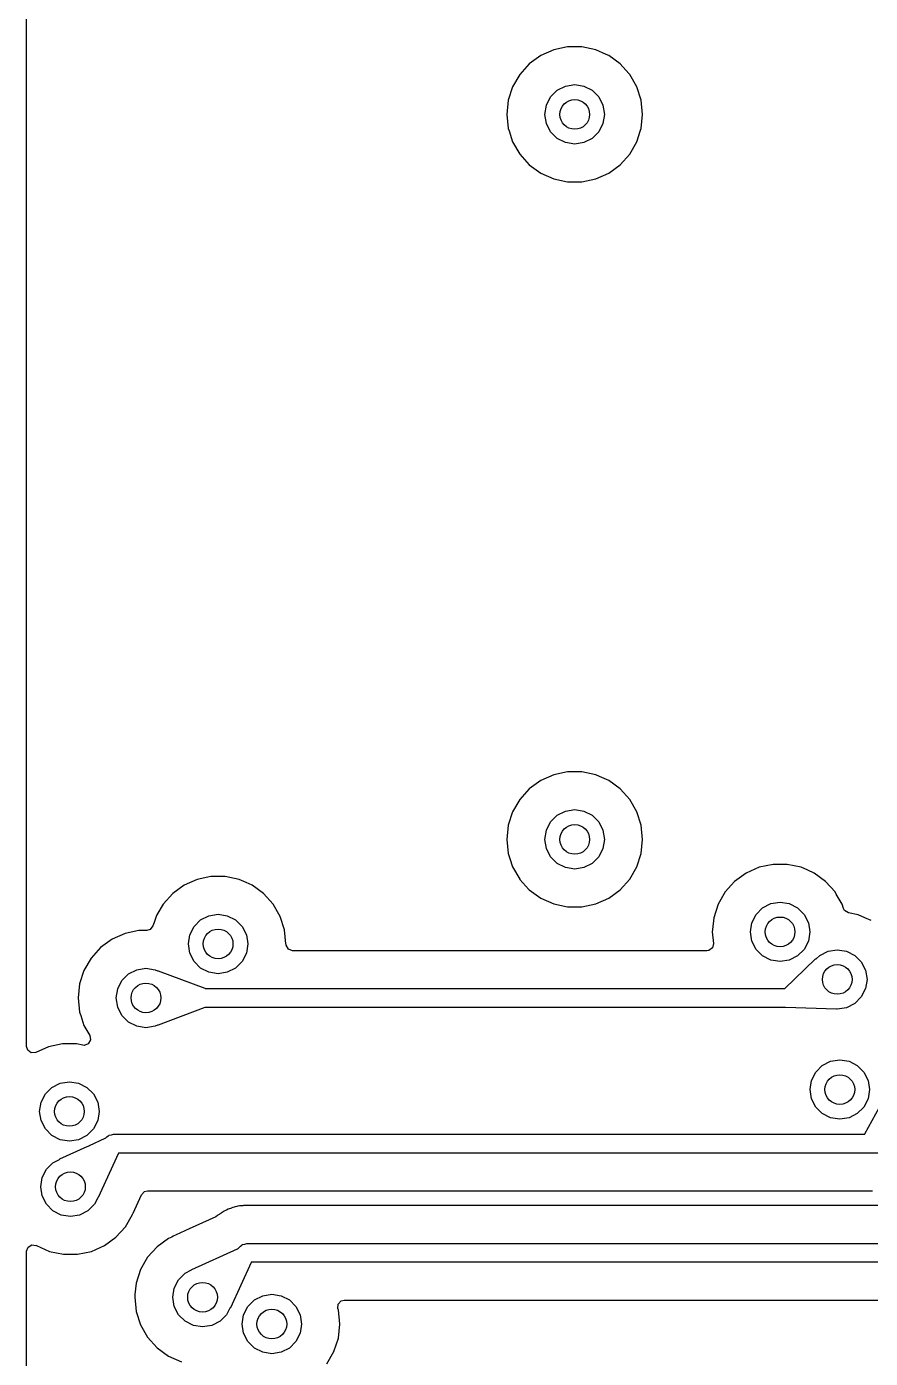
# Model space of a CAD drawing. Extents: x 106.8 to 191.4, y -142.2 to -57.6.
# Drawn here: x 106.76 to 118.11, y -93.85 to -75.93 of the extents above; entities that cross this region are included whole.
import ezdxf

# ---------------------------------------------------------------- set-up
doc = ezdxf.new("R2010")
doc.units = 0
doc.layers.add('BLACK', color=7, linetype='CONTINUOUS')

msp = doc.modelspace()

# ---------------------------------------------------------------- linework, layer by layer
at = {"layer": 'BLACK', "linetype": 'CONTINUOUS'}
for p, q in [((106.763, -77.1144), (106.763, -73.0196)), ((113.677, -76.3233), (113.523, -76.4355)), ((113.852, -76.2456), (113.677, -76.3233)), ((114.038, -76.2059), (113.852, -76.2456)), ((114.229, -76.2059), (114.038, -76.2059)), ((114.416, -76.2456), (114.229, -76.2059)), ((114.556, -76.308), (114.416, -76.2456)), ((114.591, -76.3233), (114.556, -76.308)), ((114.745, -76.4355), (114.591, -76.3233)), ((113.523, -76.4355), (113.395, -76.5775)), ((114.862, -76.5658), (114.745, -76.4355)), ((113.395, -76.5775), (113.299, -76.7428)), ((114.873, -76.5775), (114.862, -76.5658)), ((114.968, -76.7428), (114.873, -76.5775)), ((113.299, -76.7428), (113.24, -76.9245)), ((113.81, -76.8793), (113.899, -76.7908)), ((113.899, -76.7908), (114.01, -76.734)), ((114.01, -76.734), (114.134, -76.7144)), ((114.134, -76.7144), (114.258, -76.734)), ((114.258, -76.734), (114.369, -76.7908)), ((114.369, -76.7908), (114.458, -76.8793)), ((115.027, -76.9245), (114.968, -76.7428)), ((113.24, -76.9245), (113.22, -77.1144)), ((113.734, -77.1144), (113.753, -76.9908)), ((113.753, -76.9908), (113.81, -76.8793)), ((114.458, -76.8793), (114.514, -76.9908)), ((114.514, -76.9908), (114.534, -77.1144)), ((115.047, -77.1144), (115.027, -76.9245)), ((106.763, -86.868), (106.763, -77.1144)), ((113.22, -77.1144), (113.24, -77.3043)), ((113.753, -77.238), (113.734, -77.1144)), ((114.534, -77.1144), (114.514, -77.238)), ((115.027, -77.3043), (115.047, -77.1144)), ((113.24, -77.3043), (113.251, -77.3362)), ((113.251, -77.3362), (113.299, -77.486)), ((113.81, -77.3495), (113.753, -77.238)), ((113.899, -77.438), (113.81, -77.3495)), ((114.458, -77.3495), (114.369, -77.438)), ((114.514, -77.238), (114.458, -77.3495)), ((114.968, -77.486), (115.02, -77.3278)), ((115.02, -77.3278), (115.027, -77.3043)), ((113.299, -77.486), (113.395, -77.6513)), ((114.01, -77.4948), (113.899, -77.438)), ((114.134, -77.5144), (114.01, -77.4948)), ((114.258, -77.4948), (114.134, -77.5144)), ((114.369, -77.438), (114.258, -77.4948)), ((114.873, -77.6513), (114.968, -77.486)), ((113.395, -77.6513), (113.523, -77.7933)), ((114.745, -77.7933), (114.873, -77.6513)), ((113.523, -77.7933), (113.677, -77.9055)), ((113.677, -77.9055), (113.852, -77.9832)), ((114.416, -77.9832), (114.591, -77.9055)), ((114.591, -77.9055), (114.745, -77.7933)), ((113.852, -77.9832), (114.038, -78.0229)), ((114.038, -78.0229), (114.229, -78.0229)), ((114.229, -78.0229), (114.416, -77.9832)), ((114.038, -85.9595), (113.852, -85.9992)), ((114.229, -85.9595), (114.038, -85.9595)), ((114.416, -85.9992), (114.229, -85.9595)), ((113.677, -86.0769), (113.523, -86.1891)), ((113.852, -85.9992), (113.677, -86.0769)), ((114.466, -86.0214), (114.416, -85.9992)), ((114.591, -86.0769), (114.466, -86.0214)), ((114.745, -86.1891), (114.591, -86.0769)), ((113.395, -86.3311), (113.299, -86.4964)), ((113.523, -86.1891), (113.395, -86.3311)), ((114.873, -86.3311), (114.745, -86.1891)), ((114.968, -86.4964), (114.873, -86.3311)), ((113.299, -86.4964), (113.24, -86.6781)), ((113.899, -86.5444), (114.01, -86.4876)), ((114.01, -86.4876), (114.134, -86.468)), ((114.134, -86.468), (114.258, -86.4876)), ((114.258, -86.4876), (114.369, -86.5444)), ((115.027, -86.6781), (114.968, -86.4964)), ((113.24, -86.6781), (113.22, -86.868)), ((113.753, -86.7444), (113.81, -86.6329)), ((113.81, -86.6329), (113.899, -86.5444)), ((114.369, -86.5444), (114.458, -86.6329)), ((114.458, -86.6329), (114.514, -86.7444)), ((115.047, -86.868), (115.027, -86.6781)), ((106.763, -89.6545), (106.763, -86.868)), ((113.22, -86.868), (113.24, -87.0579)), ((113.734, -86.868), (113.753, -86.7444)), ((113.753, -86.9916), (113.734, -86.868)), ((114.514, -86.7444), (114.534, -86.868)), ((114.534, -86.868), (114.514, -86.9916)), ((115.027, -87.0579), (115.047, -86.868)), ((113.24, -87.0579), (113.262, -87.1235)), ((113.81, -87.1031), (113.753, -86.9916)), ((114.514, -86.9916), (114.458, -87.1031)), ((114.968, -87.2396), (115.027, -87.0579)), ((113.262, -87.1235), (113.299, -87.2396)), ((113.299, -87.2396), (113.395, -87.4049)), ((113.899, -87.1916), (113.81, -87.1031)), ((114.01, -87.2484), (113.899, -87.1916)), ((114.134, -87.268), (114.01, -87.2484)), ((114.258, -87.2484), (114.134, -87.268)), ((114.369, -87.1916), (114.258, -87.2484)), ((114.458, -87.1031), (114.369, -87.1916)), ((114.873, -87.4049), (114.968, -87.2396)), ((116.614, -87.2438), (116.44, -87.3215)), ((116.801, -87.2041), (116.614, -87.2438)), ((116.992, -87.2041), (116.801, -87.2041)), ((117.179, -87.2438), (116.992, -87.2041)), ((117.268, -87.2837), (117.179, -87.2438)), ((109.055, -87.4063), (108.881, -87.484)), ((109.242, -87.3666), (109.055, -87.4063)), ((109.433, -87.3666), (109.242, -87.3666)), ((109.62, -87.4063), (109.433, -87.3666)), ((109.715, -87.4484), (109.62, -87.4063)), ((113.395, -87.4049), (113.396, -87.4063)), ((113.396, -87.4063), (113.517, -87.5403)), ((114.745, -87.5469), (114.873, -87.4049)), ((116.44, -87.3215), (116.285, -87.4337)), ((117.353, -87.3215), (117.268, -87.2837)), ((117.508, -87.4337), (117.353, -87.3215)), ((108.727, -87.5962), (108.599, -87.7382)), ((108.881, -87.484), (108.727, -87.5962)), ((109.795, -87.484), (109.715, -87.4484)), ((109.949, -87.5962), (109.795, -87.484)), ((110.077, -87.7382), (109.949, -87.5962)), ((113.517, -87.5403), (113.523, -87.5469)), ((113.523, -87.5469), (113.677, -87.6591)), ((114.591, -87.6591), (114.745, -87.5469)), ((116.157, -87.5757), (116.062, -87.741)), ((116.285, -87.4337), (116.157, -87.5757)), ((117.635, -87.5757), (117.508, -87.4337)), ((117.652, -87.6046), (117.635, -87.5757)), ((117.731, -87.741), (117.652, -87.6046)), ((108.599, -87.7382), (108.515, -87.8832)), ((110.172, -87.9035), (110.077, -87.7382)), ((113.677, -87.6591), (113.852, -87.7368)), ((113.852, -87.7368), (114.038, -87.7765)), ((114.038, -87.7765), (114.229, -87.7765)), ((114.229, -87.7765), (114.416, -87.7368)), ((114.416, -87.7368), (114.591, -87.6591)), ((116.062, -87.741), (116.003, -87.9227)), ((116.573, -87.8775), (116.661, -87.789)), ((116.661, -87.789), (116.773, -87.7322)), ((116.773, -87.7322), (116.896, -87.7126)), ((116.896, -87.7126), (117.02, -87.7322)), ((117.02, -87.7322), (117.131, -87.789)), ((117.131, -87.789), (117.22, -87.8775)), ((117.749, -87.7961), (117.731, -87.741)), ((108.503, -87.9035), (108.477, -87.9856)), ((108.515, -87.8832), (108.503, -87.9035)), ((109.014, -88.04), (109.103, -87.9515)), ((109.103, -87.9515), (109.214, -87.8947)), ((109.214, -87.8947), (109.338, -87.8751)), ((109.338, -87.8751), (109.461, -87.8947)), ((109.461, -87.8947), (109.573, -87.9515)), ((109.573, -87.9515), (109.661, -88.04)), ((110.231, -88.0852), (110.172, -87.9035)), ((116.003, -87.9227), (115.986, -88.0816)), ((116.003, -87.9227), (116.003, -87.9227)), ((116.003, -87.9227), (116.003, -87.9227)), ((116.516, -87.989), (116.573, -87.8775)), ((117.22, -87.8775), (117.277, -87.989)), ((117.763, -87.8231), (117.749, -87.7961)), ((117.814, -87.855), (117.763, -87.8231)), ((117.947, -87.8832), (117.814, -87.855)), ((118.036, -87.9227), (117.947, -87.8832)), ((118.121, -87.9609), (118.036, -87.9227)), ((108.086, -88.1328), (107.911, -88.2105)), ((108.273, -88.0931), (108.086, -88.1328)), ((108.378, -88.0931), (108.273, -88.0931)), ((108.424, -88.0797), (108.378, -88.0931)), ((108.461, -88.0324), (108.424, -88.0797)), ((108.477, -87.9856), (108.461, -88.0324)), ((108.957, -88.1515), (109.014, -88.04)), ((109.661, -88.04), (109.718, -88.1515)), ((110.251, -88.2751), (110.231, -88.0852)), ((115.986, -88.0816), (115.983, -88.1126)), ((115.983, -88.1126), (115.999, -88.269)), ((116.496, -88.1126), (116.516, -87.989)), ((116.516, -88.2362), (116.496, -88.1126)), ((117.277, -87.989), (117.296, -88.1126)), ((117.296, -88.1126), (117.277, -88.2362)), ((107.757, -88.3227), (107.629, -88.4647)), ((107.911, -88.2105), (107.757, -88.3227)), ((108.938, -88.2751), (108.957, -88.1515)), ((108.957, -88.3987), (108.938, -88.2751)), ((109.718, -88.1515), (109.738, -88.2751)), ((109.738, -88.2751), (109.718, -88.3987)), ((110.252, -88.2843), (110.251, -88.2751)), ((110.251, -88.2751), (110.251, -88.2751)), ((110.253, -88.2935), (110.252, -88.2843)), ((110.252, -88.2843), (110.252, -88.2843)), ((110.283, -88.3455), (110.253, -88.2935)), ((115.999, -88.269), (115.985, -88.3274)), ((116.573, -88.3477), (116.516, -88.2362)), ((117.277, -88.2362), (117.22, -88.3477)), ((107.629, -88.4647), (107.534, -88.63)), ((109.014, -88.5102), (108.957, -88.3987)), ((109.718, -88.3987), (109.661, -88.5102)), ((110.339, -88.3661), (110.283, -88.3455)), ((115.912, -88.3661), (110.339, -88.3661)), ((115.936, -88.3627), (115.912, -88.3661)), ((115.985, -88.3274), (115.936, -88.3627)), ((116.661, -88.4362), (116.573, -88.3477)), ((116.773, -88.493), (116.661, -88.4362)), ((116.896, -88.5126), (116.773, -88.493)), ((117.02, -88.493), (116.896, -88.5126)), ((117.131, -88.4362), (117.02, -88.493)), ((117.091, -88.7485), (117.374, -88.4771)), ((117.22, -88.3477), (117.131, -88.4362)), ((117.374, -88.4771), (117.382, -88.4738)), ((117.382, -88.4738), (117.383, -88.4745)), ((117.383, -88.4745), (117.429, -88.4284)), ((117.429, -88.4284), (117.541, -88.3716)), ((117.541, -88.3716), (117.665, -88.352)), ((117.665, -88.352), (117.788, -88.3716)), ((117.788, -88.3716), (117.9, -88.4284)), ((117.9, -88.4284), (117.988, -88.5169)), ((107.534, -88.63), (107.475, -88.8117)), ((108.044, -88.7665), (108.133, -88.678)), ((108.133, -88.678), (108.244, -88.6212)), ((108.244, -88.6212), (108.368, -88.6016)), ((108.368, -88.6016), (108.492, -88.6212)), ((108.492, -88.6212), (108.522, -88.6368)), ((108.522, -88.6368), (108.523, -88.6361)), ((108.523, -88.6361), (108.532, -88.636)), ((108.532, -88.636), (109.161, -88.8718)), ((109.103, -88.5987), (109.014, -88.5102)), ((109.214, -88.6555), (109.103, -88.5987)), ((109.338, -88.6751), (109.214, -88.6555)), ((109.461, -88.6555), (109.338, -88.6751)), ((109.573, -88.5987), (109.461, -88.6555)), ((109.661, -88.5102), (109.573, -88.5987)), ((117.988, -88.5169), (118.045, -88.6284)), ((118.045, -88.6284), (118.065, -88.752)), ((107.475, -88.8117), (107.455, -89.0016)), ((107.988, -88.878), (108.044, -88.7665)), ((116.963, -88.8711), (117.091, -88.7485)), ((118.065, -88.752), (118.045, -88.8756)), ((107.455, -89.0016), (107.475, -89.1915)), ((107.968, -89.0016), (107.988, -88.878)), ((107.988, -89.1252), (107.968, -89.0016)), ((109.161, -88.8718), (109.164, -88.8746)), ((109.164, -88.8746), (116.962, -88.8746)), ((116.962, -88.8746), (116.963, -88.8713)), ((116.963, -88.8713), (116.963, -88.8711)), ((117.988, -88.9871), (117.9, -89.0756)), ((118.045, -88.8756), (117.988, -88.9871)), ((107.475, -89.1915), (107.49, -89.2397)), ((108.044, -89.2367), (107.988, -89.1252)), ((109.161, -89.1314), (108.532, -89.3672)), ((109.165, -89.1288), (109.161, -89.1314)), ((116.97, -89.1286), (109.165, -89.1286)), ((109.165, -89.1286), (109.165, -89.1288)), ((116.971, -89.129), (116.97, -89.1286)), ((117.653, -89.1516), (116.971, -89.129)), ((117.655, -89.1505), (117.653, -89.1516)), ((117.653, -89.1516), (117.653, -89.1516)), ((117.665, -89.152), (117.655, -89.1505)), ((117.788, -89.1324), (117.665, -89.152)), ((117.9, -89.0756), (117.788, -89.1324)), ((107.49, -89.2397), (107.534, -89.3732)), ((107.534, -89.3732), (107.611, -89.5074)), ((108.133, -89.3252), (108.044, -89.2367)), ((108.244, -89.382), (108.133, -89.3252)), ((108.368, -89.4016), (108.244, -89.382)), ((108.492, -89.382), (108.368, -89.4016)), ((108.522, -89.3664), (108.492, -89.382)), ((108.523, -89.3669), (108.522, -89.3664)), ((108.532, -89.3672), (108.523, -89.3669)), ((107.621, -89.5666), (107.591, -89.6186)), ((107.611, -89.5074), (107.621, -89.5666)), ((106.778, -89.7037), (106.763, -89.6545)), ((106.826, -89.739), (106.778, -89.7037)), ((106.886, -89.7348), (106.826, -89.739)), ((107.056, -89.6593), (106.886, -89.7348)), ((107.243, -89.6196), (107.056, -89.6593)), ((107.434, -89.6196), (107.243, -89.6196)), ((107.517, -89.6373), (107.434, -89.6196)), ((107.434, -89.6196), (107.434, -89.6196)), ((107.535, -89.6392), (107.517, -89.6373)), ((107.591, -89.6186), (107.535, -89.6392)), ((117.375, -89.999), (117.464, -89.9105)), ((117.464, -89.9105), (117.575, -89.8536)), ((117.575, -89.8536), (117.699, -89.8341)), ((117.699, -89.8341), (117.823, -89.8536)), ((117.823, -89.8536), (117.934, -89.9105)), ((117.934, -89.9105), (118.023, -89.999)), ((117.299, -90.2341), (117.319, -90.1105)), ((117.319, -90.1105), (117.375, -89.999)), ((118.023, -89.999), (118.079, -90.1105)), ((118.079, -90.1105), (118.099, -90.2341)), ((106.958, -90.4045), (107.015, -90.293)), ((107.015, -90.293), (107.103, -90.2045)), ((107.103, -90.2045), (107.215, -90.1477)), ((107.215, -90.1477), (107.338, -90.1281)), ((107.338, -90.1281), (107.462, -90.1477)), ((107.462, -90.1477), (107.573, -90.2045)), ((107.573, -90.2045), (107.662, -90.293)), ((107.662, -90.293), (107.719, -90.4045)), ((117.319, -90.3577), (117.299, -90.2341)), ((118.099, -90.2341), (118.079, -90.3577)), ((106.938, -90.5281), (106.958, -90.4045)), ((107.719, -90.4045), (107.738, -90.5281)), ((117.375, -90.4692), (117.319, -90.3577)), ((117.464, -90.5577), (117.375, -90.4692)), ((118.023, -90.4692), (117.934, -90.5577)), ((118.079, -90.3577), (118.023, -90.4692)), ((118.037, -90.8315), (118.281, -90.3818)), ((106.958, -90.6517), (106.938, -90.5281)), ((107.015, -90.7632), (106.958, -90.6517)), ((107.719, -90.6517), (107.662, -90.7632)), ((107.738, -90.5281), (107.719, -90.6517)), ((117.575, -90.6145), (117.464, -90.5577)), ((117.699, -90.6341), (117.575, -90.6145)), ((117.823, -90.6145), (117.699, -90.6341)), ((117.934, -90.5577), (117.823, -90.6145)), ((107.103, -90.8517), (107.015, -90.7632)), ((107.662, -90.7632), (107.573, -90.8517)), ((107.902, -90.8429), (107.933, -90.8341)), ((107.933, -90.8341), (118.036, -90.8341)), ((118.036, -90.8341), (118.037, -90.8315)), ((107.215, -90.9086), (107.103, -90.8517)), ((107.209, -91.1674), (107.578, -90.9996)), ((107.338, -90.9281), (107.215, -90.9086)), ((107.462, -90.9086), (107.338, -90.9281)), ((107.573, -90.8517), (107.462, -90.9086)), ((107.578, -90.9996), (107.604, -90.9889)), ((107.578, -90.9996), (107.578, -90.9996)), ((107.604, -90.9889), (107.606, -90.9872)), ((107.606, -90.9872), (107.609, -90.9858)), ((107.609, -90.9858), (107.821, -90.8895)), ((107.821, -90.8895), (107.825, -90.8893)), ((107.825, -90.8893), (107.843, -90.8713)), ((107.843, -90.8713), (107.861, -90.8577)), ((107.861, -90.8577), (107.864, -90.8542)), ((107.864, -90.8542), (107.867, -90.8534)), ((107.867, -90.8534), (107.872, -90.8496)), ((107.872, -90.8496), (107.902, -90.8429)), ((107.117, -91.218), (107.203, -91.174)), ((107.203, -91.1735), (107.209, -91.1674)), ((107.203, -91.174), (107.203, -91.1735)), ((107.997, -91.0881), (107.726, -91.6844)), ((118.22, -91.0881), (107.997, -91.0881)), ((106.972, -91.418), (107.028, -91.3065)), ((107.028, -91.3065), (107.117, -91.218)), ((106.952, -91.5416), (106.972, -91.418)), ((106.972, -91.6652), (106.952, -91.5416)), ((107.028, -91.7767), (106.972, -91.6652)), ((107.72, -91.6905), (107.676, -91.7767)), ((107.726, -91.6844), (107.72, -91.6905)), ((107.72, -91.6905), (107.72, -91.6905)), ((108.194, -91.8964), (108.307, -91.6481)), ((108.307, -91.6481), (108.349, -91.6052)), ((108.349, -91.6052), (108.387, -91.5966)), ((108.387, -91.5966), (118.015, -91.5966)), ((118.015, -91.5966), (118.023, -91.597)), ((118.023, -91.597), (118.029, -91.5975)), ((118.029, -91.5975), (118.034, -91.597)), ((118.034, -91.597), (118.043, -91.5966)), ((118.043, -91.5966), (118.14, -91.5966)), ((107.117, -91.8652), (107.028, -91.7767)), ((107.228, -91.922), (107.117, -91.8652)), ((107.587, -91.8652), (107.476, -91.922)), ((107.676, -91.7767), (107.587, -91.8652)), ((108.187, -91.9125), (108.192, -91.9028)), ((108.191, -91.9026), (108.194, -91.8964)), ((108.192, -91.9028), (108.191, -91.9026)), ((109.373, -91.901), (109.334, -91.9245)), ((109.38, -91.8964), (109.373, -91.901)), ((109.418, -91.8693), (109.38, -91.8964)), ((109.439, -91.8607), (109.418, -91.8693)), ((109.452, -91.8546), (109.439, -91.8607)), ((109.472, -91.8427), (109.452, -91.8546)), ((109.516, -91.8298), (109.472, -91.8427)), ((109.524, -91.8272), (109.516, -91.8298)), ((109.567, -91.8102), (109.524, -91.8272)), ((109.59, -91.8072), (109.567, -91.8102)), ((109.604, -91.8044), (109.59, -91.8072)), ((109.626, -91.7979), (109.604, -91.8044)), ((109.672, -91.7965), (109.626, -91.7979)), ((109.681, -91.7958), (109.672, -91.7965)), ((109.684, -91.7954), (109.681, -91.7958)), ((109.686, -91.7951), (109.684, -91.7954)), ((109.684, -91.7954), (109.684, -91.7954)), ((109.715, -91.7951), (109.686, -91.7951)), ((109.718, -91.7951), (109.715, -91.7951)), ((109.729, -91.7947), (109.718, -91.7951)), ((109.787, -91.7929), (109.729, -91.7947)), ((109.787, -91.793), (109.787, -91.7929)), ((109.787, -91.7929), (109.787, -91.7929)), ((109.806, -91.7951), (109.787, -91.793)), ((118.964, -91.7951), (109.806, -91.7951)), ((107.352, -91.9416), (107.228, -91.922)), ((107.476, -91.922), (107.352, -91.9416)), ((107.963, -92.2205), (108.091, -92.0785)), ((108.091, -92.0785), (108.187, -91.9132)), ((108.187, -91.9132), (108.187, -91.9125)), ((108.187, -91.9132), (108.187, -91.9132)), ((109.306, -91.9441), (108.948, -92.1068)), ((109.332, -91.9262), (109.306, -91.9441)), ((109.334, -91.9245), (109.332, -91.9262)), ((107.809, -92.3327), (107.963, -92.2205)), ((108.672, -92.2367), (108.518, -92.349)), ((108.715, -92.2178), (108.672, -92.2367)), ((108.733, -92.207), (108.715, -92.2178)), ((108.773, -92.1866), (108.733, -92.2069)), ((108.733, -92.2069), (108.733, -92.207)), ((108.774, -92.1861), (108.773, -92.1866)), ((108.773, -92.1866), (108.773, -92.1866)), ((108.948, -92.1068), (108.774, -92.1861)), ((106.763, -92.4088), (106.783, -92.3523)), ((106.763, -95.0466), (106.763, -92.4088)), ((106.783, -92.3523), (106.835, -92.3222)), ((106.835, -92.3222), (106.886, -92.3312)), ((106.886, -92.3312), (106.887, -92.329)), ((106.887, -92.329), (106.895, -92.3327)), ((106.895, -92.3327), (106.895, -92.3327)), ((106.895, -92.3327), (107.07, -92.4104)), ((107.07, -92.4104), (107.257, -92.4501)), ((107.448, -92.4501), (107.634, -92.4104)), ((107.634, -92.4104), (107.809, -92.3327)), ((108.518, -92.349), (108.39, -92.4909)), ((108.986, -92.6536), (109.598, -92.3757)), ((109.598, -92.3757), (109.602, -92.3755)), ((109.602, -92.3755), (109.637, -92.3408)), ((109.637, -92.3408), (109.655, -92.3272)), ((109.655, -92.3272), (109.658, -92.3238)), ((109.658, -92.3238), (109.66, -92.323)), ((109.66, -92.323), (109.665, -92.3191)), ((109.665, -92.3191), (109.696, -92.3125)), ((109.696, -92.3125), (109.726, -92.3036)), ((109.726, -92.3036), (119.364, -92.3036)), ((107.257, -92.4501), (107.448, -92.4501)), ((108.39, -92.4909), (108.295, -92.6563)), ((109.781, -92.5593), (109.503, -93.1706)), ((109.782, -92.5576), (109.781, -92.5593)), ((119.417, -92.5576), (109.782, -92.5576)), ((108.295, -92.6563), (108.236, -92.8379)), ((108.749, -92.9042), (108.806, -92.7927)), ((108.806, -92.7927), (108.894, -92.7042)), ((108.894, -92.7042), (108.98, -92.6602)), ((108.98, -92.6597), (108.986, -92.6536)), ((108.98, -92.6602), (108.98, -92.6597)), ((108.236, -92.8379), (108.219, -92.9919)), ((108.729, -93.0278), (108.749, -92.9042)), ((108.219, -92.9919), (108.216, -93.0278)), ((108.216, -93.0278), (108.236, -93.2177)), ((108.749, -93.1514), (108.729, -93.0278)), ((108.806, -93.2629), (108.749, -93.1514)), ((109.681, -93.2645), (109.738, -93.153)), ((109.738, -93.153), (109.826, -93.0645)), ((109.826, -93.0645), (109.938, -93.0077)), ((109.938, -93.0077), (110.061, -92.9881)), ((110.061, -92.9881), (110.185, -93.0077)), ((110.185, -93.0077), (110.297, -93.0645)), ((110.297, -93.0645), (110.385, -93.153)), ((110.385, -93.153), (110.442, -93.2645)), ((110.949, -93.1812), (110.952, -93.1211)), ((110.952, -93.1211), (110.992, -93.0764)), ((110.992, -93.0764), (111.033, -93.0661)), ((111.033, -93.0661), (119.337, -93.0661)), ((108.236, -93.2177), (108.295, -93.3994)), ((108.894, -93.3514), (108.806, -93.2629)), ((109.453, -93.2629), (109.364, -93.3514)), ((109.497, -93.1767), (109.453, -93.2629)), ((109.503, -93.1706), (109.497, -93.1767)), ((109.497, -93.1767), (109.497, -93.1767)), ((109.661, -93.3881), (109.681, -93.2645)), ((110.442, -93.2645), (110.461, -93.3881)), ((110.953, -93.1926), (110.949, -93.1812)), ((110.955, -93.1982), (110.953, -93.1926)), ((110.975, -93.3881), (110.955, -93.1982)), ((108.295, -93.3994), (108.39, -93.5648)), ((109.006, -93.4082), (108.894, -93.3514)), ((109.129, -93.4278), (109.006, -93.4082)), ((109.253, -93.4082), (109.129, -93.4278)), ((109.364, -93.3514), (109.253, -93.4082)), ((109.681, -93.5117), (109.661, -93.3881)), ((109.738, -93.6232), (109.681, -93.5117)), ((110.442, -93.5117), (110.385, -93.6232)), ((110.461, -93.3881), (110.442, -93.5117)), ((110.955, -93.578), (110.975, -93.3881)), ((108.39, -93.5648), (108.518, -93.7067)), ((109.826, -93.7117), (109.738, -93.6232)), ((110.385, -93.6232), (110.297, -93.7117)), ((110.896, -93.7597), (110.955, -93.578)), ((108.518, -93.7067), (108.672, -93.8189)), ((108.672, -93.8189), (108.847, -93.8966)), ((109.938, -93.7685), (109.826, -93.7117)), ((110.061, -93.7881), (109.938, -93.7685)), ((110.185, -93.7685), (110.061, -93.7881)), ((110.297, -93.7117), (110.185, -93.7685)), ((110.8, -93.925), (110.896, -93.7597))]:
    msp.add_line(p, q, dxfattribs=at)
at = {"layer": 'BLACK'}
for centre in [(114.134, -77.1144), (114.134, -86.868), (116.896, -88.1126), (109.338, -88.2751), (117.665, -88.752), (108.368, -89.0016), (117.699, -90.2341), (107.338, -90.5281), (107.352, -91.5416), (109.129, -93.0278), (110.061, -93.3881)]:
    msp.add_circle(centre, 0.2, dxfattribs=at)

doc.saveas('drawing.dxf')
